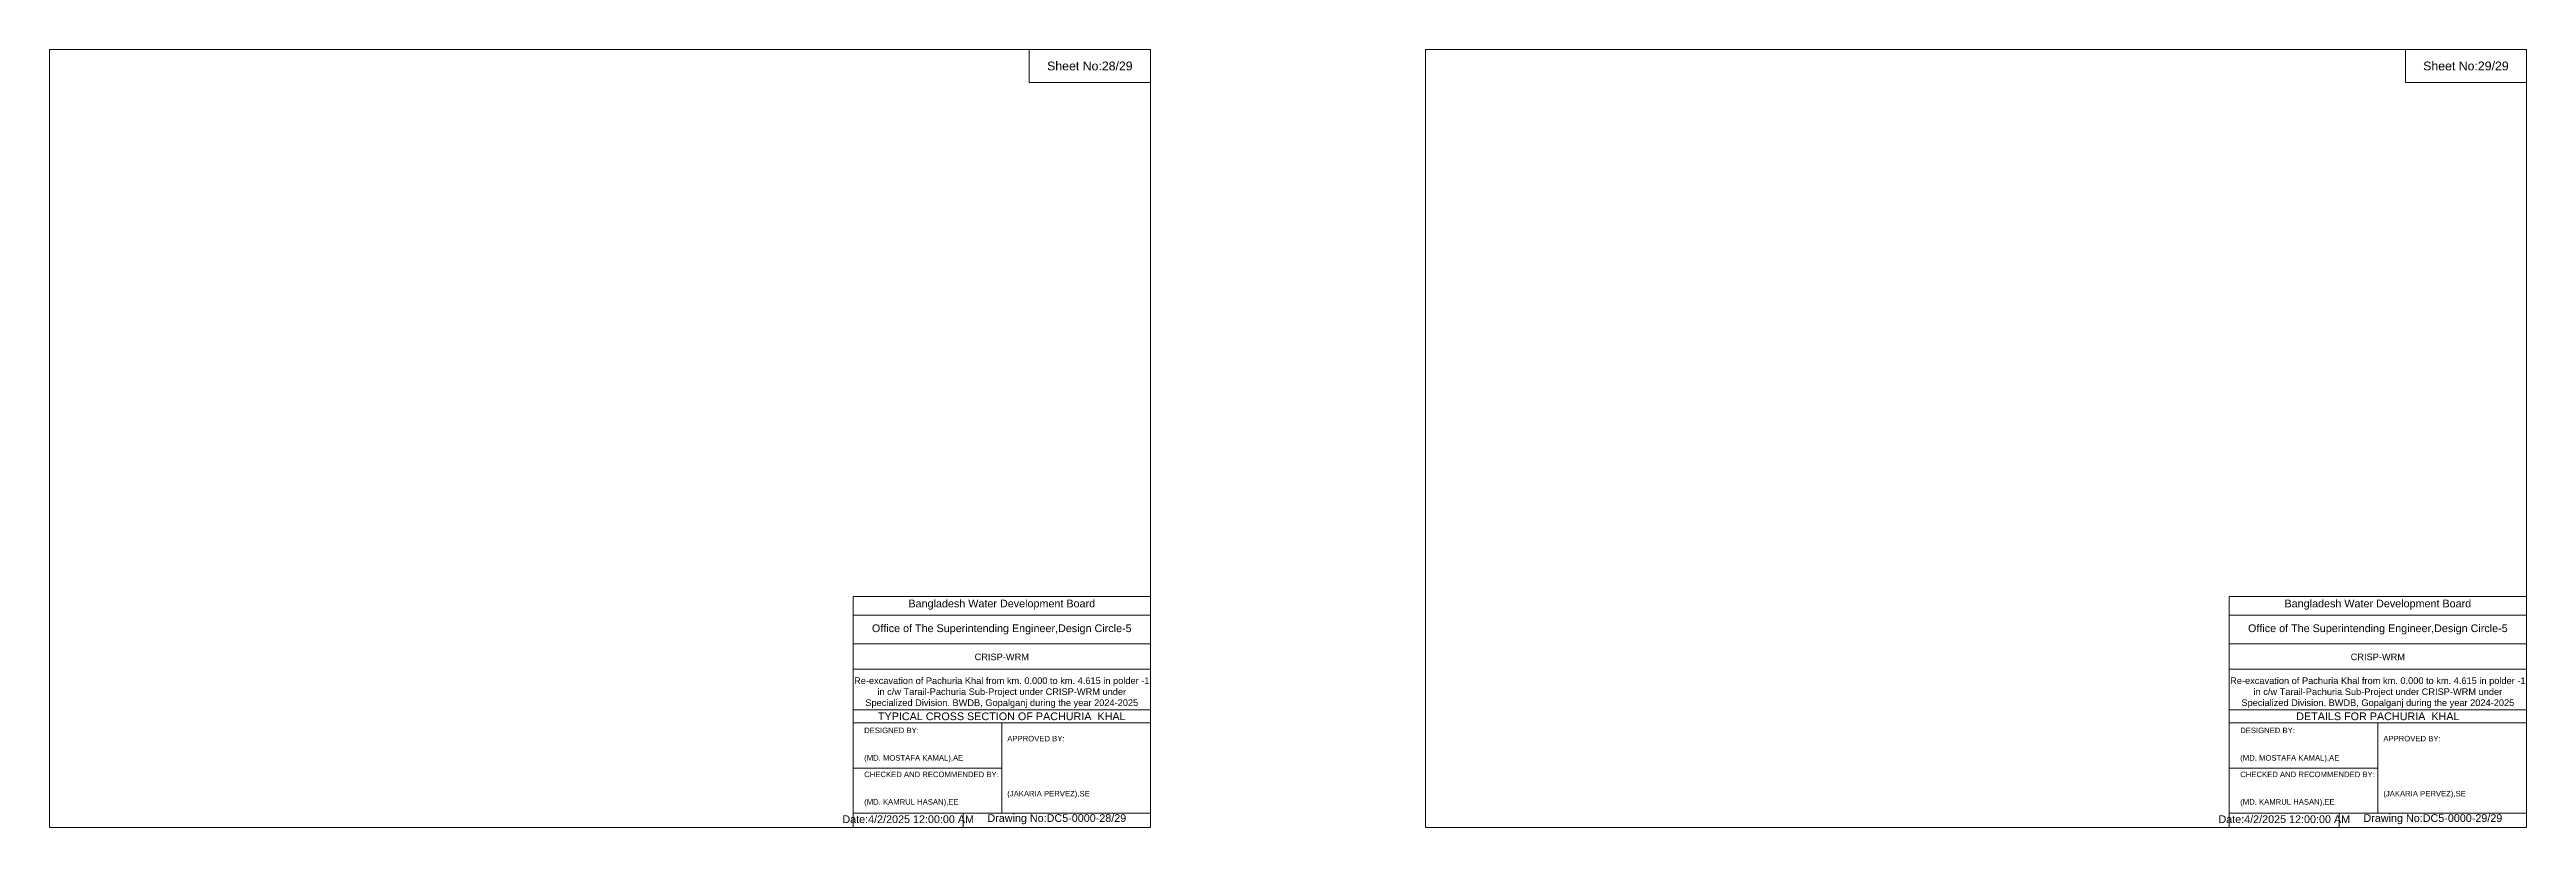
# Model space of a CAD drawing. Header units: inches. Extents: x 91000 to 388000, y -5656 to 0.
# Drawn here: x 370000 to 388000, y -5656 to 0 of the extents above; entities that cross this region are included whole.
import ezdxf

# ---------------------------------------------------------------- set-up
doc = ezdxf.new("R2010")
doc.units = ezdxf.units.IN
doc.header["$LTSCALE"] = 7
doc.header["$MEASUREMENT"] = 0
doc.layers.add('Long Section Labels', color=7, linetype='Continuous', lineweight=9)
doc.styles.get("Standard").update_dxf_attribs({"font": 'arial.ttf'})

msp = doc.modelspace()

# ---------------------------------------------------------------- linework, layer by layer
at = {"layer": 'Long Section Labels'}
for points in [[(370000, 0), (378000, 0), (378000, -5656), (370000, -5656)], [(377120, 0), (378000, 0), (378000, -240), (377120, -240)], [(380000, 0), (388000, 0), (388000, -5656), (380000, -5656)], [(387120, 0), (388000, 0), (388000, -240), (387120, -240)]]:
    msp.add_lwpolyline(points, close=True, dxfattribs=at)
for points in [[(375840, -5656), (375840, -3976), (378000, -3976)], [(375840, -4112), (378000, -4112)], [(385840, -5656), (385840, -3976), (388000, -3976)], [(385840, -4112), (388000, -4112)], [(375840, -4320), (378000, -4320)], [(385840, -4320), (388000, -4320)], [(375840, -4504), (378000, -4504)], [(385840, -4504), (388000, -4504)], [(375840, -4800), (378000, -4800)], [(385840, -4800), (388000, -4800)], [(375840, -4896), (378000, -4896)], [(376920, -4896), (376920, -5552)], [(385840, -4896), (388000, -4896)], [(386920, -4896), (386920, -5552)], [(375840, -5224), (376920, -5224)], [(385840, -5224), (386920, -5224)], [(375840, -5552), (378000, -5552)], [(376640, -5552), (376640, -5656)], [(385840, -5552), (388000, -5552)], [(386640, -5552), (386640, -5656)]]:
    msp.add_lwpolyline(points, dxfattribs=at)

# ---------------------------------------------------------------- texts
at = {"layer": 'Long Section Labels', "attachment_point": 5}
for s, insert, char_height in [('Sheet No:28/29', (377560, -120), 64), ('Sheet No:29/29', (387560, -120), 64), ('Bangladesh Water Development Board', (376920, -4036), 56), ('Bangladesh Water Development Board', (386920, -4036), 56), ('Office of The Superintending Engineer,Design Circle-5', (376920, -4216), 56), ('Office of The Superintending Engineer,Design Circle-5', (386920, -4216), 56)]:
    msp.add_mtext(s, dxfattribs=dict(at, insert=insert, char_height=char_height))
at = {"layer": 'Long Section Labels'}
for s, insert, char_height, width, attachment_point in [('CRISP-WRM', (376920, -4416), 48, 2240, 5), ('CRISP-WRM', (386920, -4416), 48, 2240, 5), ('Re-excavation of Pachuria Khal from km. 0.000 to km. 4.615 in polder -1  in c/w Tarail-Pachuria Sub-Project under CRISP-WRM under Specialized Division. BWDB, Gopalganj during the year 2024-2025', (376920, -4676), 48, 2160, 5), ('Re-excavation of Pachuria Khal from km. 0.000 to km. 4.615 in polder -1  in c/w Tarail-Pachuria Sub-Project under CRISP-WRM under Specialized Division. BWDB, Gopalganj during the year 2024-2025', (386920, -4676), 48, 2160, 5), ('TYPICAL CROSS SECTION OF PACHURIA  KHAL', (376920, -4848), 56, 2240, 5), ('DETAILS FOR PACHURIA  KHAL', (386920, -4848), 56, 2240, 5), ('DESIGNED BY:^J^J^J(MD. MOSTAFA KAMAL),AE', (375920, -5056), 40, 1120, 4), ('APPROVED BY:^J^J^J^J^J^J(JAKARIA PERVEZ),SE', (376960, -5216), 40, 1120, 4), ('DESIGNED BY:^J^J^J(MD. MOSTAFA KAMAL),AE', (385920, -5056), 40, 1120, 4), ('APPROVED BY:^J^J^J^J^J^J(JAKARIA PERVEZ),SE', (386960, -5216), 40, 1120, 4), ('CHECKED AND RECOMMENDED BY:^J^J^J(MD. KAMRUL HASAN),EE', (375920, -5376), 40, 1120, 4), ('CHECKED AND RECOMMENDED BY:^J^J^J(MD. KAMRUL HASAN),EE', (385920, -5376), 40, 1120, 4), ('Date:4/2/2025 12:00:00 AM', (376240, -5596), 56, 1120, 5), ('Drawing No:DC5-0000-28/29', (377320, -5596), 56, 1760, 5), ('Date:4/2/2025 12:00:00 AM', (386240, -5596), 56, 1120, 5), ('Drawing No:DC5-0000-29/29', (387320, -5596), 56, 1760, 5)]:
    msp.add_mtext(s, dxfattribs=dict(at, insert=insert, char_height=char_height, width=width, attachment_point=attachment_point))

doc.saveas('drawing.dxf')
